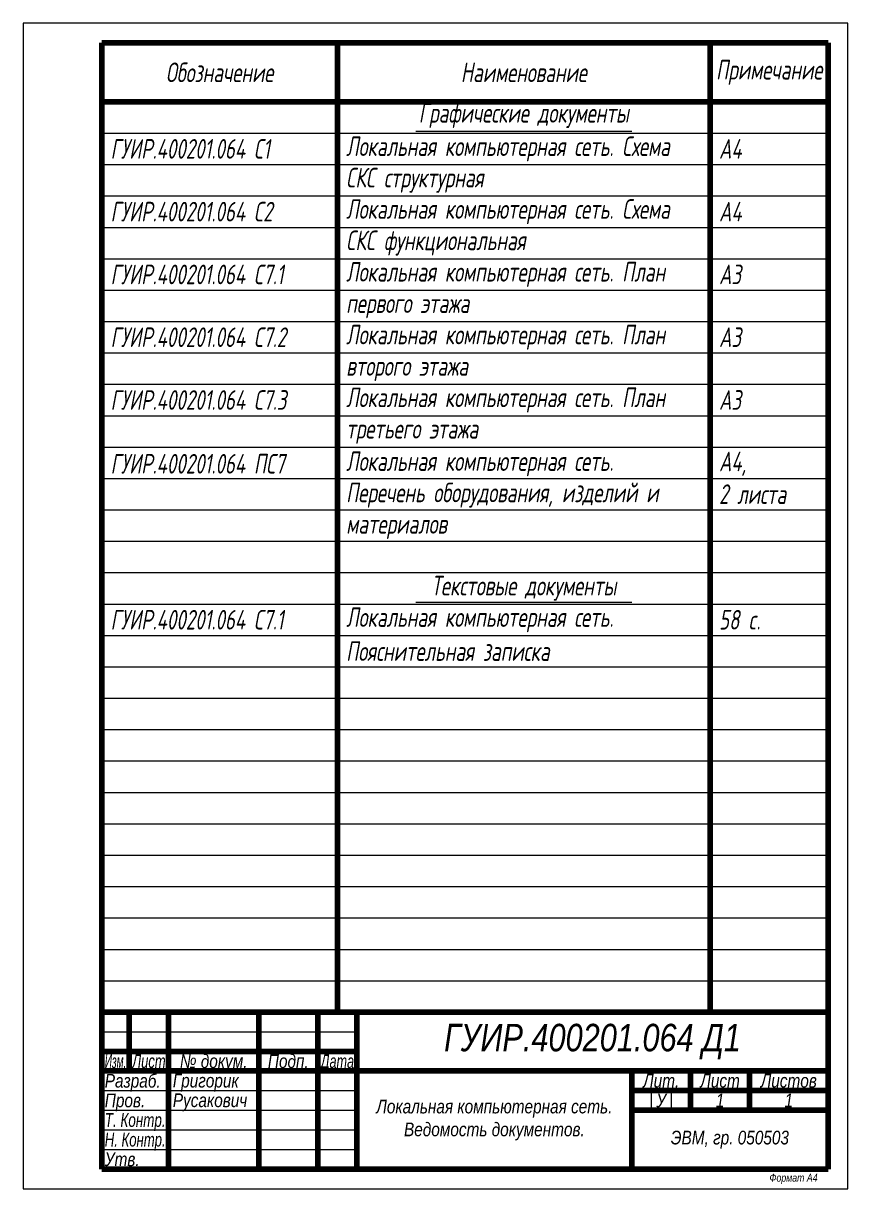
# Model space of a CAD drawing. Header units: inches. Extents: x 0 to 4545, y 0 to 990.
# Drawn here: x 3510 to 3720, y 0 to 297 of the extents above; entities that cross this region are included whole.
import ezdxf
from ezdxf.enums import TextEntityAlignment as Align

# ---------------------------------------------------------------- set-up
doc = ezdxf.new("R2010")
doc.units = ezdxf.units.IN
doc.header["$LTSCALE"] = 0.2
doc.layers.get('0').update_dxf_attribs({"lineweight": 100})
doc.layers.add('2.1 — Текст', color=90, linetype='Continuous', lineweight=20)
doc.styles.add('Ш-3П', font='ariali.ttf', dxfattribs={"width": 0.8, "height": 3.5})
doc.styles.add('Ш-5', font='ariali.ttf', dxfattribs={"width": 0.8, "height": 5})
doc.styles.add('ШЧ', font='isocpeui.ttf', dxfattribs={"width": 0.7, "height": 5})

msp = doc.modelspace()

# ---------------------------------------------------------------- linework, layer by layer
at = {"lineweight": 0}
for p, q in [((3720, 297), (3510, 297)), ((3510, 297), (3510, 0)), ((3720, 0), (3720, 297)), ((3530, 292), (3545, 292)), ((3510, 0), (3720, 0))]:
    msp.add_line(p, q, dxfattribs=at)
at = {"lineweight": 100}
for p, q in [((3715, 292), (3530, 292)), ((3530, 292), (3530, 5)), ((3530, 292), (3600, 292)), ((3715, 5), (3715, 292))]:
    msp.add_line(p, q, dxfattribs=at)
for p, q in [((3590, 292), (3590, 45)), ((3685, 292), (3685, 45)), ((3530, 277), (3715, 277)), ((3530, 45), (3715, 45)), ((3537, 45), (3537, 30)), ((3547, 45), (3547, 5)), ((3570, 45), (3570, 5)), ((3585, 45), (3585, 5)), ((3595, 20), (3595, 45)), ((3530, 35), (3595, 35)), ((3530, 30), (3595, 30)), ((3595, 30), (3715, 30)), ((3665, 30), (3665, 5)), ((3680, 20), (3680, 30)), ((3695, 30), (3695, 20)), ((3665, 25), (3715, 25)), ((3595, 5), (3595, 20)), ((3715, 20), (3665, 20)), ((3530, 5), (3715, 5)), ((3715, 5), (3665, 5))]:
    msp.add_line(p, q)
at = {"lineweight": 20}
for p, q in [((3530, 269), (3715, 269)), ((3610, 269.5), (3665, 269.5)), ((3530, 261), (3715, 261)), ((3530, 253), (3715, 253)), ((3530, 245), (3715, 245)), ((3530, 237), (3715, 237)), ((3530, 229), (3715, 229)), ((3530, 221), (3715, 221)), ((3530, 213), (3715, 213)), ((3530, 205), (3715, 205)), ((3530, 197), (3715, 197)), ((3530, 189), (3715, 189)), ((3530, 181), (3715, 181)), ((3530, 173), (3715, 173)), ((3530, 165), (3715, 165)), ((3530, 157), (3715, 157)), ((3530, 149), (3715, 149)), ((3610, 149.5), (3665, 149.5)), ((3530, 141), (3715, 141)), ((3530, 133), (3715, 133)), ((3530, 125), (3715, 125)), ((3530, 117), (3715, 117)), ((3530, 109), (3715, 109)), ((3530, 101), (3715, 101)), ((3530, 93), (3715, 93)), ((3530, 85), (3715, 85)), ((3530, 77), (3715, 77)), ((3530, 69), (3715, 69)), ((3530, 61), (3715, 61)), ((3530, 53), (3715, 53)), ((3530, 40), (3595, 40)), ((3530, 25), (3595, 25)), ((3670, 20), (3670, 25)), ((3675, 25), (3675, 20)), ((3530, 20), (3595, 20)), ((3530, 15), (3595, 15)), ((3530, 10), (3595, 10))]:
    msp.add_line(p, q, dxfattribs=at)

# ---------------------------------------------------------------- texts
at = {"lineweight": 0, "char_height": 5, "style": 'ШЧ'}
for s, width, insert, attachment_point in [('{\\fISOCPEUR|b0|i1|c204|p34;Обозначение}', 60, (3560, 284.5), 5), ('{\\fISOCPEUR|b0|i1|c204|p34;Наименование}', 95, (3637.5, 284.5), 5), ('{\\fISOCPEUR|b0|i1|c204|p34;Примечание}', 30, (3700, 284.5), 5), ('{\\fISOCPEUR|b0|i1|c204|p34;Графические документы}', 95, (3637.5, 273.5), 5), (' {\\fISOCPEUR|b0|i1|c204|p34;ГУИР.400201.064 С1}', 60, (3530, 265), 4), (' {\\fISOCPEUR|b0|i1|c204|p34;Локальная компьютерная сеть. Схема}', 95, (3590, 265), 4), (' {\\fISOCPEUR|b0|i1|c204|p34;А4}', 30, (3685, 265), 4), (' {\\fISOCPEUR|b0|i1|c204|p34;СКС структурная}', 95, (3590, 257), 4), (' {\\fISOCPEUR|b0|i1|c204|p34;ГУИР.400201.064 С}2', 60, (3530, 249), 4), (' {\\fISOCPEUR|b0|i1|c204|p34;Локальная компьютерная сеть. Схема}', 95, (3590, 249), 4), (' {\\fISOCPEUR|b0|i1|c204|p34;А4}', 30, (3685, 249), 4), (' {\\fISOCPEUR|b0|i1|c204|p34;СКС функциональная}', 95, (3590, 241), 4), (' {\\fISOCPEUR|b0|i1|c204|p34;ГУИР.400201.064 С}7.1', 60, (3530, 233), 4), (' {\\fISOCPEUR|b0|i1|c204|p34;Локальная компьютерная сеть. План}', 95, (3590, 233), 4), (' {\\fISOCPEUR|b0|i1|c204|p34;А}3', 30, (3685, 233), 4), (' {\\fISOCPEUR|b0|i1|c204|p34;первого этажа}', 95, (3590, 225), 4), (' {\\fISOCPEUR|b0|i1|c204|p34;Локальная компьютерная сеть. План}', 95, (3590, 217), 4), (' {\\fISOCPEUR|b0|i1|c204|p34;ГУИР.400201.064 С}7.2', 60, (3530, 217), 4), (' {\\fISOCPEUR|b0|i1|c204|p34;А}3', 30, (3685, 217), 4), (' {\\fISOCPEUR|b0|i1|c204|p34;второго этажа}', 95, (3590, 209), 4), (' {\\fISOCPEUR|b0|i1|c204|p34;ГУИР.400201.064 С}7.3', 60, (3530, 201), 4), (' {\\fISOCPEUR|b0|i1|c204|p34;Локальная компьютерная сеть. План}', 95, (3590, 201), 4), (' {\\fISOCPEUR|b0|i1|c204|p34;А}3', 30, (3685, 201), 4), (' {\\fISOCPEUR|b0|i1|c204|p34;третьего этажа}', 95, (3590, 193), 4), (' {\\fISOCPEUR|b0|i1|c204|p34;ГУИР.400201.064 ПС}7', 60, (3530, 184.75), 4), (' {\\fISOCPEUR|b0|i1|c204|p34;Локальная компьютерная сеть. }', 95, (3590, 184.75), 4), (' {\\fISOCPEUR|b0|i1|c204|p34;А4},', 30, (3685, 184.75), 4), ('{\\fISOCPEUR|b0|i1|c204|p34; Перечень оборудования, изделий и }', 95, (3590, 176.75), 4), (' 2 {\\fISOCPEUR|b0|i1|c204|p34;листа}', 30, (3685, 177), 4), ('{\\fISOCPEUR|b0|i1|c204|p34; материалов}', 95, (3590, 168.75), 4), ('{\\fISOCPEUR|b0|i1|c204|p34;Текстовые документы}', 95, (3637.5, 153), 5), (' {\\fISOCPEUR|b0|i1|c204|p34;ГУИР.400201.064 С}7.1', 60, (3530, 145), 4), (' {\\fISOCPEUR|b0|i1|c204|p34;Локальная компьютерная сеть. }', 95, (3590, 145), 4), (' 58 c.', 30, (3685, 145), 4), ('{\\fISOCPEUR|b0|i1|c204|p34; Пояснительная записка}', 95, (3590, 137), 4)]:
    msp.add_mtext_dynamic_manual_height_columns(s, width=width, gutter_width=90, heights=[0], dxfattribs=dict(at, insert=insert, attachment_point=attachment_point))
for s, width, gutter_width, insert, char_height, attachment_point, style in [('{\\fArial|b0|i1|c204|p34;ГУИР.400201.064 Д1}', 120, 250, (3655, 37.5), 7, 5, 'Ш-5'), (' {\\fArial|b0|i1|c204|p34;Григорик}', 23, 250, (3547, 27.01), 3.5, 4, 'Ш-3П'), ('{\\fArial|b0|i1|c204|p34;Лит.}', 15, 250, (3672.5, 27.5), 3.5, 5, 'Ш-3П'), ('{\\fArial|b0|i1|c204|p34;Лист}', 15, 90, (3687.5, 27.5), 3.5, 5, 'Ш-3П'), ('{\\fArial|b0|i1|c204|p34;Листов}', 20, 90, (3705, 27.5), 3.5, 5, 'Ш-5'), ('{\\fArial|b0|i1|c204|p34; Русакович}', 23, 250, (3547, 22.01), 3.5, 4, 'Ш-3П'), ('1', 15, 90, (3687.5, 22.5), 3.5, 5, 'Ш-5'), ('1', 20, 90, (3705, 22.5), 3.5, 5, 'Ш-5'), ('{\\fArial|b0|i1|c204|p34;Локальная компьютерная сеть. Ведомость документов}.', 70, 90, (3630, 17.5), 3.5, 5, 'Ш-5'), ('{\\fArial|b0|i1|c204|p34;ЭВМ, гр. 050503}', 50, 250, (3690, 12.5), 3.5, 5, 'Ш-3П'), ('\\pxr1.33333;{\\fArial|b0|i1|c204|p34;Формат А4  }', 50, 25, (3715, 2.5), 2, 6, 'Ш-3П')]:
    msp.add_mtext_dynamic_manual_height_columns(s, width=width, gutter_width=gutter_width, heights=[0], dxfattribs=dict(insert=insert, char_height=char_height, attachment_point=attachment_point, style=style))
at = {"layer": '2.1 — Текст', "color": 0, "style": 'Ш-3П'}
for s, width, p, p2 in [('Изм.', 0.524764, (3530.75, 30.75), (3536.25, 30.75)), ('Лист', 0.675192, (3537.75, 30.75), (3546.25, 30.75)), ('Дата', 0.656153, (3585.75, 30.75), (3594.25, 30.75)), ('Т. Контр.', 0.699901, (3530.75, 15.75), (3546.25, 15.75)), ('Н. Контр.', 0.683111, (3530.75, 10.75), (3546.25, 10.75))]:
    msp.add_text(s, height=3.5, dxfattribs=dict(at, width=width)).set_placement(p, p2, align=Align.FIT)
at = {"layer": '2.1 — Текст', "color": 0, "style": 'Ш-3П', "width": 0.8}
for s, p in [('№ докум.', (3558.5, 32.5)), ('Подп.', (3577.5, 32.5)), ('У', (3672.5, 22.5))]:
    msp.add_text(s, height=3.5, dxfattribs=at).set_placement(p, align=Align.MIDDLE_CENTER)
for s, p in [('Разраб.', (3530.75, 27.5)), ('Пров.', (3530.75, 22.5)), ('Утв.', (3530.75, 7.5))]:
    msp.add_text(s, height=3.5, dxfattribs=at).set_placement(p, align=Align.MIDDLE_LEFT)

doc.saveas('drawing.dxf')
